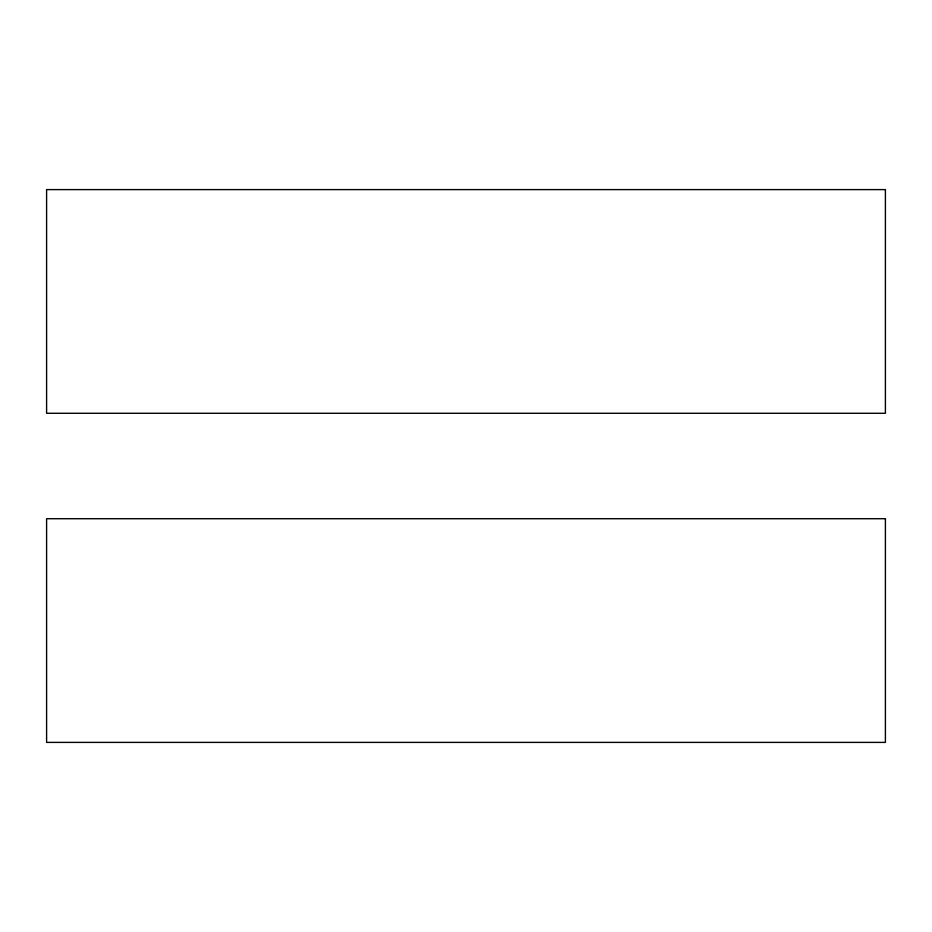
<?xml version="1.0" encoding="UTF-8"?>
<svg xmlns="http://www.w3.org/2000/svg" width="932" height="932" viewBox="0 0 932 932"><rect width="100%" height="100%" fill="white"/><g stroke="black" fill="none" stroke-linecap="round" stroke-linejoin="round"><path stroke-width="1.4" d="M885.4 189.604L46.6 189.604L46.6 413.284L885.4 413.284L885.4 189.604M885.4 518.716L46.6 518.716L46.6 742.396L885.4 742.396L885.4 518.716"/></g></svg>
